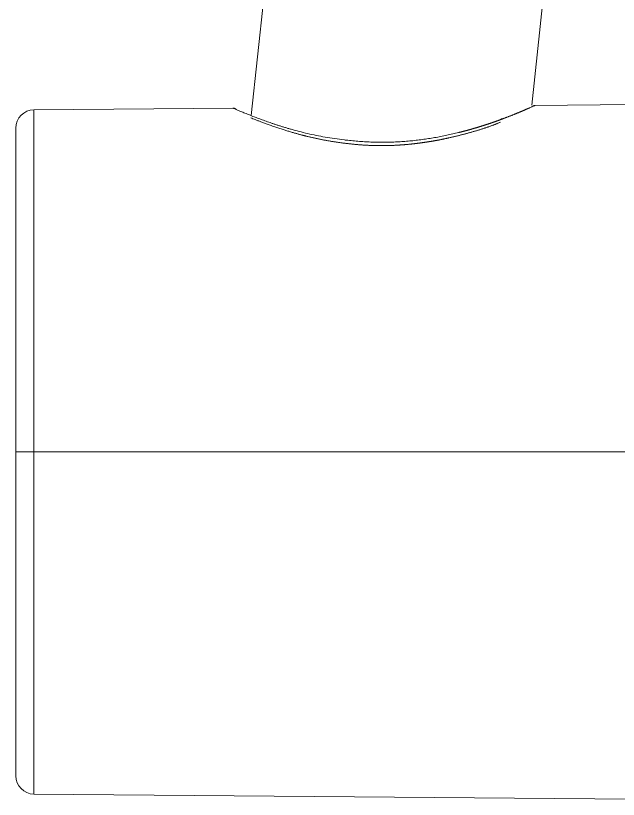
# Model space of a CAD drawing. Header units: millimetres. Extents: x 2915 to 5291, y 1031 to 4391.
# Drawn here: x 3728.46 to 3761.18, y 2517.81 to 2560.38 of the extents above; entities that cross this region are included whole.
import ezdxf

# ---------------------------------------------------------------- set-up
doc = ezdxf.new("R2010")
doc.units = ezdxf.units.MM

msp = doc.modelspace()

# ---------------------------------------------------------------- linework, layer by layer
at = {"linetype": 'Continuous', "lineweight": 18, "extrusion": (0, 1, 0)}
for p, q in [((3741.252, 2554.951), (3741.984, 2561.91)), ((3756.479, 2555.528), (3757.139, 2561.805)), ((3761.977, 2555.552), (3756.62, 2555.505)), ((3740.295, 2555.363), (3729.45, 2555.268)), ((3728.459, 2536.683), (3728.459, 2554.268)), ((3728.459, 2536.683), (3728.459, 2519.097)), ((3729.45, 2518.097), (3762.069, 2517.813))]:
    msp.add_line(p, q, dxfattribs=at)
at = {"linetype": 'Continuous', "lineweight": 13, "extrusion": (0, 1, 0)}
for p, q in [((3729.45, 2536.683), (3729.45, 2555.268)), ((3728.459, 2536.683), (3729.45, 2536.683)), ((3729.45, 2536.683), (3729.45, 2518.097)), ((3729.45, 2536.683), (3796.659, 2536.683))]:
    msp.add_line(p, q, dxfattribs=at)
at = {"linetype": 'Continuous', "lineweight": 18}
for centre, start, end in [((3729.459, 2554.268), 90.5, 180), ((3729.459, 2519.097), 180, 269.5)]:
    msp.add_arc(centre, 1, start, end, dxfattribs=at)
for points, knots in [([(3756.657, 2555.506), (3756.657, 2555.506), (3756.656, 2555.506), (3756.649, 2555.503), (3756.624, 2555.492), (3756.582, 2555.474), (3756.525, 2555.449), (3756.451, 2555.417), (3756.385, 2555.388), (3756.338, 2555.367), (3756.315, 2555.357), (3756.292, 2555.346), (3756.267, 2555.336), (3756.243, 2555.325), (3756.217, 2555.313), (3756.191, 2555.302), (3756.164, 2555.29), (3756.136, 2555.278), (3756.107, 2555.266), (3756.078, 2555.253), (3756.049, 2555.24), (3756.018, 2555.227), (3755.987, 2555.213), (3755.955, 2555.2), (3755.922, 2555.186), (3755.889, 2555.172), (3755.855, 2555.157), (3755.82, 2555.143), (3755.785, 2555.128), (3755.749, 2555.113), (3755.712, 2555.097), (3755.675, 2555.082), (3755.636, 2555.066), (3755.597, 2555.05), (3755.558, 2555.034), (3755.518, 2555.018), (3755.477, 2555.001), (3755.435, 2554.984), (3755.393, 2554.968), (3755.349, 2554.95), (3755.306, 2554.933), (3755.261, 2554.916), (3755.216, 2554.898), (3755.17, 2554.88), (3755.124, 2554.862), (3755.076, 2554.844), (3755.028, 2554.826), (3754.98, 2554.808), (3754.947, 2554.795), (3754.93, 2554.789)], [0, 0, 0, 0, 0.003424, 0.068447, 0.133714, 0.199348, 0.265472, 0.332204, 0.399662, 0.41489, 0.43009, 0.445263, 0.460411, 0.475535, 0.490637, 0.505716, 0.520776, 0.535817, 0.550841, 0.565848, 0.58084, 0.595819, 0.610785, 0.625741, 0.640687, 0.655625, 0.670556, 0.685481, 0.700402, 0.715321, 0.730237, 0.745154, 0.760071, 0.774992, 0.789916, 0.804845, 0.81978, 0.834724, 0.849676, 0.86464, 0.879615, 0.894603, 0.909606, 0.924624, 0.93966, 0.954714, 0.969788, 0.984883, 1, 1, 1, 1]), ([(3754.93, 2554.789), (3754.921, 2554.786), (3754.903, 2554.779), (3754.876, 2554.769), (3754.849, 2554.759), (3754.822, 2554.749), (3754.795, 2554.739), (3754.767, 2554.729), (3754.739, 2554.719), (3754.711, 2554.708), (3754.683, 2554.698), (3754.655, 2554.688), (3754.627, 2554.678), (3754.598, 2554.668), (3754.57, 2554.657), (3754.541, 2554.647), (3754.512, 2554.637), (3754.483, 2554.627), (3754.454, 2554.616), (3754.424, 2554.606), (3754.395, 2554.596), (3754.365, 2554.585), (3754.335, 2554.575), (3754.305, 2554.565), (3754.275, 2554.555), (3754.245, 2554.544), (3754.215, 2554.534), (3754.184, 2554.524), (3754.153, 2554.513), (3754.123, 2554.503), (3754.092, 2554.493), (3754.06, 2554.482), (3754.029, 2554.472), (3753.998, 2554.462), (3753.966, 2554.452), (3753.934, 2554.441), (3753.902, 2554.431), (3753.87, 2554.421), (3753.838, 2554.41), (3753.806, 2554.4), (3753.773, 2554.39), (3753.741, 2554.38), (3753.708, 2554.37), (3753.675, 2554.359), (3753.642, 2554.349), (3753.609, 2554.339), (3753.575, 2554.329), (3753.542, 2554.319), (3753.508, 2554.309), (3753.474, 2554.298), (3753.44, 2554.288), (3753.406, 2554.278), (3753.372, 2554.268), (3753.337, 2554.258), (3753.303, 2554.248), (3753.268, 2554.238), (3753.233, 2554.228), (3753.198, 2554.218), (3753.163, 2554.208), (3753.128, 2554.198), (3753.092, 2554.188), (3753.057, 2554.179), (3753.021, 2554.169), (3752.985, 2554.159), (3752.949, 2554.149), (3752.913, 2554.139), (3752.876, 2554.13), (3752.84, 2554.12), (3752.803, 2554.11), (3752.766, 2554.101), (3752.729, 2554.091), (3752.692, 2554.082), (3752.655, 2554.072), (3752.618, 2554.062), (3752.58, 2554.053), (3752.542, 2554.044), (3752.412, 2554.011), (3752.187, 2553.957), (3751.864, 2553.885), (3751.537, 2553.818), (3751.207, 2553.757), (3750.873, 2553.702), (3750.536, 2553.653), (3750.196, 2553.61), (3749.853, 2553.574), (3749.565, 2553.55), (3749.333, 2553.534), (3749.159, 2553.524), (3748.984, 2553.517), (3748.809, 2553.511), (3748.633, 2553.507), (3748.457, 2553.505), (3748.28, 2553.505), (3748.103, 2553.507), (3747.926, 2553.511), (3747.747, 2553.517), (3747.569, 2553.525), (3747.39, 2553.535), (3747.21, 2553.546), (3747.03, 2553.56), (3746.849, 2553.575), (3746.668, 2553.593), (3746.487, 2553.612), (3746.187, 2553.647), (3745.776, 2553.702), (3745.265, 2553.784), (3744.774, 2553.877), (3744.301, 2553.98), (3743.848, 2554.092), (3743.499, 2554.187), (3743.242, 2554.261), (3743.068, 2554.312), (3742.9, 2554.364), (3742.735, 2554.416), (3742.576, 2554.468), (3742.421, 2554.52), (3742.27, 2554.572), (3742.124, 2554.623), (3741.982, 2554.674), (3741.845, 2554.724), (3741.713, 2554.773), (3741.585, 2554.821), (3741.461, 2554.869), (3741.272, 2554.942), (3741.035, 2555.036), (3740.781, 2555.139), (3740.576, 2555.225), (3740.421, 2555.291), (3740.328, 2555.332), (3740.279, 2555.353), (3740.261, 2555.361), (3740.258, 2555.362), (3740.258, 2555.362)], [0, 0, 0, 0, 0.002173, 0.004344, 0.006513, 0.00868, 0.010844, 0.013007, 0.015168, 0.017327, 0.019484, 0.02164, 0.023794, 0.025946, 0.028097, 0.030246, 0.032393, 0.03454, 0.036684, 0.038828, 0.04097, 0.043111, 0.045251, 0.04739, 0.049527, 0.051664, 0.0538, 0.055935, 0.058069, 0.060202, 0.062335, 0.064467, 0.066598, 0.068729, 0.070859, 0.072989, 0.075118, 0.077247, 0.079376, 0.081504, 0.083632, 0.085761, 0.087889, 0.090017, 0.092145, 0.094273, 0.096402, 0.09853, 0.100659, 0.102789, 0.104918, 0.107048, 0.109179, 0.11131, 0.113441, 0.115574, 0.117707, 0.11984, 0.121975, 0.12411, 0.126246, 0.128384, 0.130522, 0.132661, 0.134802, 0.136944, 0.139087, 0.141231, 0.143376, 0.145523, 0.147672, 0.149822, 0.151973, 0.154126, 0.156281, 0.158438, 0.160596, 0.17859, 0.196333, 0.213857, 0.231197, 0.248389, 0.26547, 0.282476, 0.299446, 0.316418, 0.324881, 0.33334, 0.341802, 0.350273, 0.358759, 0.367264, 0.375794, 0.384355, 0.392952, 0.40159, 0.410275, 0.419012, 0.427807, 0.436663, 0.445586, 0.454581, 0.463652, 0.472803, 0.499746, 0.526362, 0.552768, 0.579087, 0.605442, 0.631953, 0.643257, 0.654538, 0.665804, 0.677062, 0.688322, 0.699591, 0.710877, 0.72219, 0.733536, 0.744924, 0.756361, 0.767856, 0.779417, 0.79105, 0.823398, 0.855217, 0.886685, 0.917988, 0.949312, 0.968921, 0.988478, 1, 1, 1, 1]), ([(3754.819, 2554.756), (3754.833, 2554.77), (3754.87, 2554.792), (3754.91, 2554.793), (3754.93, 2554.789)], [0, 0, 0, 0, 0.443484, 1, 1, 1, 1]), ([(3748.459, 2553.323), (3748.472, 2553.324), (3748.498, 2553.324), (3748.538, 2553.324), (3748.577, 2553.325), (3748.617, 2553.326), (3748.656, 2553.327), (3748.696, 2553.328), (3748.735, 2553.329), (3748.775, 2553.33), (3748.815, 2553.331), (3748.855, 2553.333), (3748.895, 2553.334), (3748.935, 2553.336), (3748.976, 2553.338), (3749.016, 2553.339), (3749.056, 2553.341), (3749.097, 2553.343), (3749.137, 2553.346), (3749.178, 2553.348), (3749.219, 2553.35), (3749.259, 2553.353), (3749.3, 2553.355), (3749.341, 2553.358), (3749.382, 2553.361), (3749.423, 2553.364), (3749.464, 2553.367), (3749.506, 2553.37), (3749.547, 2553.373), (3749.588, 2553.377), (3749.63, 2553.38), (3749.671, 2553.384), (3749.713, 2553.388), (3749.754, 2553.391), (3749.796, 2553.395), (3749.837, 2553.399), (3749.879, 2553.403), (3749.921, 2553.408), (3749.963, 2553.412), (3750.005, 2553.417), (3750.047, 2553.421), (3750.089, 2553.426), (3750.131, 2553.431), (3750.173, 2553.436), (3750.215, 2553.441), (3750.257, 2553.446), (3750.299, 2553.451), (3750.341, 2553.456), (3750.384, 2553.462), (3750.426, 2553.467), (3750.468, 2553.473), (3750.511, 2553.479), (3750.553, 2553.484), (3750.596, 2553.49), (3750.638, 2553.497), (3750.68, 2553.503), (3750.723, 2553.509), (3750.765, 2553.515), (3750.808, 2553.522), (3750.851, 2553.529), (3750.893, 2553.535), (3750.936, 2553.542), (3750.978, 2553.549), (3751.021, 2553.556), (3751.064, 2553.563), (3751.106, 2553.571), (3751.149, 2553.578), (3751.192, 2553.586), (3751.234, 2553.593), (3751.277, 2553.601), (3751.319, 2553.609), (3751.362, 2553.617), (3751.405, 2553.625), (3751.447, 2553.633), (3751.49, 2553.641), (3751.532, 2553.65), (3751.575, 2553.658), (3751.618, 2553.667), (3751.66, 2553.675), (3751.703, 2553.684), (3751.745, 2553.693), (3751.788, 2553.702), (3751.83, 2553.711), (3751.872, 2553.721), (3751.915, 2553.73), (3751.957, 2553.739), (3752.012, 2553.752), (3752.08, 2553.767), (3752.161, 2553.786), (3752.24, 2553.805), (3752.32, 2553.824), (3752.398, 2553.843), (3752.477, 2553.862), (3752.555, 2553.881), (3752.632, 2553.901), (3752.709, 2553.92), (3752.785, 2553.94), (3752.86, 2553.96), (3752.936, 2553.98), (3753.01, 2554), (3753.084, 2554.02), (3753.157, 2554.041), (3753.23, 2554.061), (3753.302, 2554.082), (3753.374, 2554.103), (3753.445, 2554.124), (3753.515, 2554.145), (3753.585, 2554.166), (3753.654, 2554.188), (3753.722, 2554.209), (3753.79, 2554.231), (3753.857, 2554.253), (3753.923, 2554.275), (3753.988, 2554.297), (3754.053, 2554.319), (3754.118, 2554.341), (3754.181, 2554.364), (3754.244, 2554.387), (3754.306, 2554.409), (3754.367, 2554.432), (3754.427, 2554.455), (3754.487, 2554.479), (3754.546, 2554.502), (3754.604, 2554.525), (3754.662, 2554.549), (3754.718, 2554.573), (3754.756, 2554.589), (3754.774, 2554.597)], [0, 0, 0, 0, 0.005289, 0.010591, 0.015907, 0.021235, 0.026576, 0.03193, 0.037298, 0.042679, 0.048073, 0.05348, 0.0589, 0.064334, 0.069781, 0.075242, 0.080716, 0.086203, 0.091704, 0.097219, 0.102747, 0.108288, 0.113844, 0.119413, 0.124996, 0.130592, 0.136202, 0.141827, 0.147465, 0.153116, 0.158782, 0.164462, 0.170156, 0.175863, 0.181585, 0.187321, 0.193071, 0.198835, 0.204614, 0.210406, 0.216213, 0.222034, 0.227869, 0.233719, 0.239583, 0.245461, 0.251354, 0.257261, 0.263183, 0.269119, 0.27507, 0.281035, 0.287015, 0.293009, 0.299018, 0.305042, 0.31108, 0.317134, 0.323201, 0.329284, 0.335382, 0.341494, 0.347621, 0.353763, 0.35992, 0.366092, 0.372279, 0.37848, 0.384697, 0.390929, 0.397176, 0.403438, 0.409715, 0.416007, 0.422314, 0.428637, 0.434974, 0.441327, 0.447695, 0.454079, 0.460477, 0.466891, 0.473321, 0.479765, 0.486225, 0.492701, 0.499191, 0.51163, 0.524072, 0.536519, 0.548969, 0.561423, 0.573881, 0.586343, 0.598809, 0.611279, 0.623753, 0.636231, 0.648714, 0.6612, 0.673691, 0.686186, 0.698685, 0.711188, 0.723696, 0.736208, 0.748724, 0.761245, 0.77377, 0.786299, 0.798833, 0.811371, 0.823914, 0.836462, 0.849014, 0.86157, 0.874131, 0.886697, 0.899267, 0.911842, 0.924422, 0.937006, 0.949595, 0.962189, 0.974788, 0.987392, 1, 1, 1, 1])]:
    msp.add_open_spline(points, degree=3, knots=knots, dxfattribs=at)
for points in [[(3756.658, 2555.506), (3756.582, 2555.506), (3756.47, 2555.426)], [(3740.453, 2555.28), (3740.336, 2555.365), (3740.257, 2555.362)]]:
    msp.add_open_spline(points, degree=2, dxfattribs=at)
at = {"linetype": 'Continuous', "lineweight": 13}
msp.add_open_spline([(3741.233, 2554.831), (3741.249, 2554.825), (3741.304, 2554.803), (3741.403, 2554.762), (3741.539, 2554.708), (3741.693, 2554.647), (3741.867, 2554.581), (3742.063, 2554.508), (3742.281, 2554.429), (3742.476, 2554.361), (3742.636, 2554.307), (3742.751, 2554.268), (3742.864, 2554.232), (3742.974, 2554.197), (3743.08, 2554.164), (3743.184, 2554.132), (3743.284, 2554.102), (3743.38, 2554.073), (3743.472, 2554.046), (3743.56, 2554.02), (3743.644, 2553.997), (3743.723, 2553.974), (3743.797, 2553.953), (3743.866, 2553.934), (3743.93, 2553.917), (3743.989, 2553.901), (3744.043, 2553.886), (3744.092, 2553.873), (3744.135, 2553.862), (3744.173, 2553.852), (3744.223, 2553.84), (3744.288, 2553.824), (3744.369, 2553.804), (3744.451, 2553.784), (3744.533, 2553.765), (3744.615, 2553.747), (3744.697, 2553.729), (3744.78, 2553.711), (3744.862, 2553.694), (3744.945, 2553.677), (3745.028, 2553.66), (3745.11, 2553.644), (3745.193, 2553.628), (3745.276, 2553.613), (3745.359, 2553.598), (3745.442, 2553.583), (3745.525, 2553.569), (3745.608, 2553.555), (3745.69, 2553.542), (3745.773, 2553.529), (3745.856, 2553.516), (3745.938, 2553.504), (3746.021, 2553.492), (3746.103, 2553.481), (3746.185, 2553.47), (3746.268, 2553.459), (3746.349, 2553.449), (3746.431, 2553.439), (3746.513, 2553.43), (3746.594, 2553.421), (3746.675, 2553.412), (3746.756, 2553.404), (3746.837, 2553.396), (3746.917, 2553.388), (3746.997, 2553.381), (3747.077, 2553.375), (3747.157, 2553.369), (3747.236, 2553.363), (3747.315, 2553.357), (3747.394, 2553.352), (3747.472, 2553.348), (3747.551, 2553.343), (3747.628, 2553.339), (3747.706, 2553.336), (3747.783, 2553.333), (3747.859, 2553.33), (3747.936, 2553.328), (3748.012, 2553.326), (3748.087, 2553.325), (3748.162, 2553.324), (3748.237, 2553.323), (3748.312, 2553.323), (3748.386, 2553.323), (3748.435, 2553.323), (3748.459, 2553.323)], degree=3, knots=[0, 0, 0, 0, 0.012576, 0.04154, 0.072604, 0.10577, 0.14104, 0.178416, 0.217899, 0.259489, 0.278783, 0.297324, 0.315112, 0.332146, 0.348427, 0.363955, 0.378729, 0.392751, 0.406018, 0.418533, 0.430294, 0.441302, 0.451556, 0.461057, 0.469805, 0.4778, 0.485041, 0.491529, 0.497264, 0.502245, 0.506473, 0.517141, 0.527755, 0.538314, 0.548819, 0.559271, 0.569668, 0.580012, 0.590301, 0.600538, 0.610721, 0.62085, 0.630926, 0.64095, 0.65092, 0.660837, 0.670702, 0.680514, 0.690274, 0.699981, 0.709636, 0.719239, 0.72879, 0.738289, 0.747737, 0.757133, 0.766478, 0.775772, 0.785015, 0.794206, 0.803347, 0.812438, 0.821478, 0.830468, 0.839407, 0.848297, 0.857138, 0.865928, 0.874669, 0.883362, 0.892005, 0.900599, 0.909145, 0.917642, 0.926091, 0.934493, 0.942846, 0.951152, 0.95941, 0.967622, 0.975786, 0.983904, 0.991975, 1, 1, 1, 1], dxfattribs=at)

doc.saveas('drawing.dxf')
